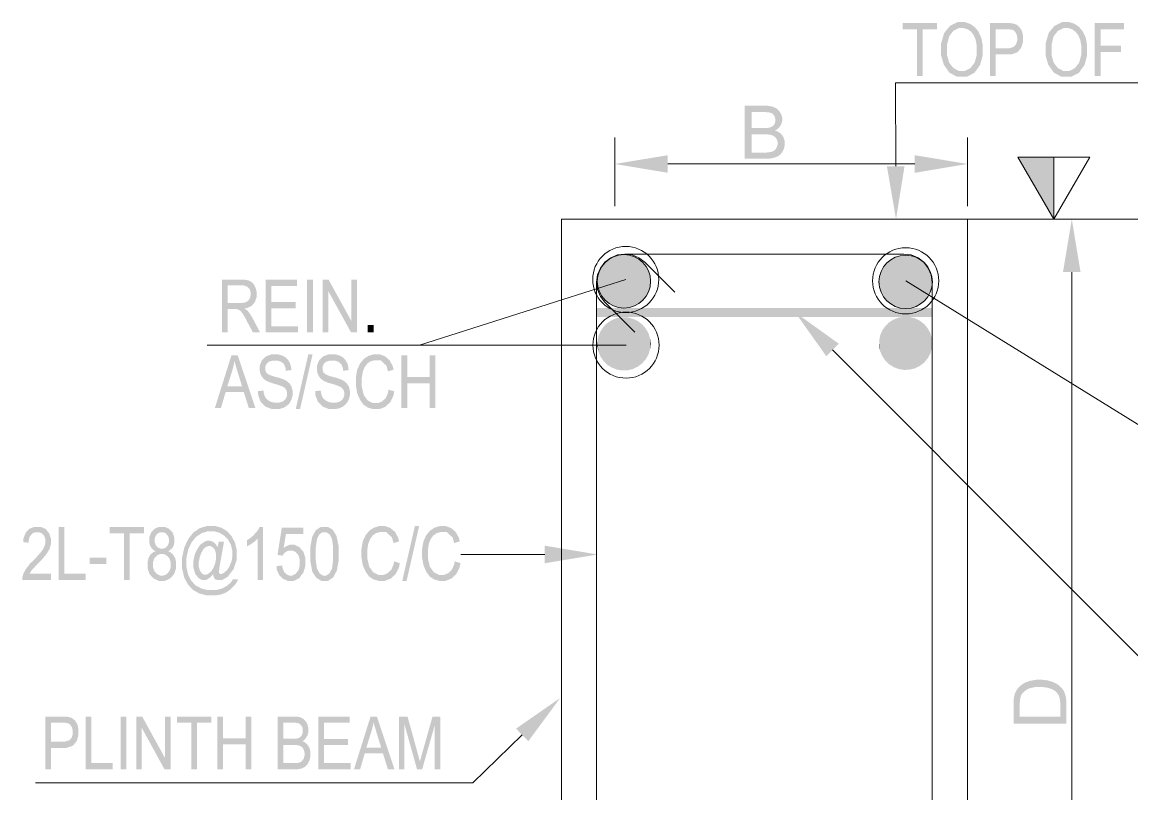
# Model space of a CAD drawing. Header units: millimetres. Extents: x 51.5 to 74.8, y 0.8 to 17.2.
# Drawn here: x 62.925 to 64.571, y 9.537 to 10.682 of the extents above; entities that cross this region are included whole.
import ezdxf

# ---------------------------------------------------------------- set-up
doc = ezdxf.new("R2010")
doc.units = ezdxf.units.MM
doc.layers.add('PDF_Geomertry', color=7, linetype='Continuous')
doc.layers.add('PDF_Solid Fills', color=7, linetype='Continuous')

msp = doc.modelspace()

# ---------------------------------------------------------------- hatches: boundary and pattern name
at = {"layer": 'PDF_Solid Fills', "transparency": 33554559}
for points in [[(64.252, 10.6023), (64.252, 10.6716), (64.2308, 10.6716), (64.2308, 10.6809), (64.2818, 10.6809), (64.2818, 10.6716), (64.2605, 10.6716), (64.2605, 10.6023)], [(64.5159, 10.6023), (64.5159, 10.6809), (64.5594, 10.6809), (64.5594, 10.6716), (64.5244, 10.6716), (64.5244, 10.6473), (64.5547, 10.6473), (64.5547, 10.638), (64.5244, 10.638), (64.5244, 10.6023)], [(63.2863, 10.2218), (63.2863, 10.3002), (63.3329, 10.3002), (63.3329, 10.2909), (63.2948, 10.2909), (63.2948, 10.267), (63.3305, 10.267), (63.3305, 10.2577), (63.2948, 10.2577), (63.2948, 10.2309), (63.3344, 10.2309), (63.3344, 10.2218)], [(63.3708, 10.2218), (63.3708, 10.3002), (63.3795, 10.3002), (63.4134, 10.2386), (63.4134, 10.3002), (63.4216, 10.3002), (63.4216, 10.2218), (63.4129, 10.2218), (63.379, 10.2833), (63.379, 10.2218)], [(63.275, 10.1348), (63.283, 10.1356), (63.2833, 10.1324), (63.2847, 10.1273), (63.2859, 10.1255), (63.287, 10.1237), (63.2902, 10.1208), (63.2925, 10.1197), (63.2945, 10.1187), (63.2993, 10.1176), (63.3019, 10.1176), (63.3058, 10.1176), (63.3116, 10.1194), (63.3137, 10.1212), (63.3158, 10.1231), (63.3179, 10.128), (63.3179, 10.1309), (63.3179, 10.1327), (63.3172, 10.1356), (63.3163, 10.137), (63.3157, 10.1383), (63.3133, 10.1404), (63.3118, 10.1412), (63.3102, 10.142), (63.3036, 10.1444), (63.2984, 10.1459), (63.294, 10.1472), (63.2875, 10.1499), (63.2855, 10.1513), (63.2836, 10.1526), (63.2807, 10.1561), (63.2795, 10.1583), (63.2784, 10.1604), (63.2773, 10.1651), (63.2773, 10.1677), (63.2773, 10.1724), (63.2805, 10.1802), (63.2836, 10.1833), (63.2866, 10.1863), (63.295, 10.1894), (63.3001, 10.1894), (63.3037, 10.1894), (63.31, 10.1879), (63.3127, 10.1865), (63.3154, 10.1851), (63.3195, 10.1811), (63.3211, 10.1784), (63.3225, 10.1758), (63.3241, 10.1695), (63.3243, 10.1659), (63.3161, 10.1651), (63.3158, 10.169), (63.3134, 10.1747), (63.3115, 10.1765), (63.3095, 10.1783), (63.304, 10.1801), (63.3004, 10.1801), (63.2968, 10.1801), (63.2912, 10.1786), (63.2894, 10.1769), (63.2875, 10.1754), (63.2855, 10.1711), (63.2855, 10.1686), (63.2855, 10.1662), (63.2869, 10.1624), (63.2883, 10.1612), (63.2897, 10.1598), (63.2961, 10.1572), (63.3009, 10.1559), (63.3057, 10.1547), (63.3123, 10.1523), (63.3143, 10.1515), (63.3173, 10.1499), (63.3218, 10.1461), (63.3232, 10.1436), (63.3247, 10.1411), (63.3262, 10.1352), (63.3262, 10.1319), (63.3262, 10.1284), (63.3245, 10.1223), (63.323, 10.1195), (63.3215, 10.1168), (63.3172, 10.1126), (63.3144, 10.1111), (63.3118, 10.1097), (63.3052, 10.1081), (63.3013, 10.1081), (63.2954, 10.1081), (63.2858, 10.1118), (63.2823, 10.1154), (63.2787, 10.119), (63.2751, 10.1287)], [(63.3598, 10.1348), (63.3679, 10.1356), (63.3683, 10.1324), (63.3697, 10.1273), (63.3708, 10.1255), (63.3719, 10.1237), (63.3752, 10.1208), (63.3773, 10.1197), (63.3794, 10.1187), (63.3843, 10.1176), (63.3869, 10.1176), (63.3907, 10.1176), (63.3966, 10.1194), (63.3987, 10.1212), (63.4008, 10.1231), (63.4029, 10.128), (63.4029, 10.1309), (63.4029, 10.1327), (63.402, 10.1356), (63.4013, 10.137), (63.4005, 10.1383), (63.3983, 10.1404), (63.3968, 10.1412), (63.3952, 10.142), (63.3886, 10.1444), (63.3834, 10.1459), (63.3788, 10.1472), (63.3723, 10.1499), (63.3705, 10.1513), (63.3686, 10.1526), (63.3655, 10.1561), (63.3644, 10.1583), (63.3634, 10.1604), (63.3623, 10.1651), (63.3623, 10.1677), (63.3623, 10.1724), (63.3654, 10.1802), (63.3684, 10.1833), (63.3715, 10.1863), (63.3798, 10.1894), (63.3851, 10.1894), (63.3887, 10.1894), (63.395, 10.1879), (63.3976, 10.1865), (63.4004, 10.1851), (63.4045, 10.1811), (63.4059, 10.1784), (63.4075, 10.1758), (63.409, 10.1695), (63.4091, 10.1659), (63.4009, 10.1651), (63.4007, 10.169), (63.3984, 10.1747), (63.3963, 10.1765), (63.3944, 10.1783), (63.3888, 10.1801), (63.3854, 10.1801), (63.3818, 10.1801), (63.3762, 10.1786), (63.3743, 10.1769), (63.3725, 10.1754), (63.3705, 10.1711), (63.3705, 10.1686), (63.3705, 10.1662), (63.3719, 10.1624), (63.3733, 10.1612), (63.3747, 10.1598), (63.3809, 10.1572), (63.3858, 10.1559), (63.3907, 10.1547), (63.3973, 10.1523), (63.3993, 10.1515), (63.4022, 10.1499), (63.4066, 10.1461), (63.4082, 10.1436), (63.4097, 10.1411), (63.4111, 10.1352), (63.4111, 10.1319), (63.4111, 10.1284), (63.4095, 10.1223), (63.408, 10.1195), (63.4063, 10.1168), (63.402, 10.1126), (63.3994, 10.1111), (63.3966, 10.1097), (63.3901, 10.1081), (63.3863, 10.1081), (63.3804, 10.1081), (63.3708, 10.1118), (63.3672, 10.1154), (63.3637, 10.119), (63.36, 10.1287)], [(63.4684, 10.137), (63.477, 10.1344), (63.4757, 10.1279), (63.4707, 10.118), (63.467, 10.1147), (63.4636, 10.1115), (63.455, 10.1081), (63.4498, 10.1081), (63.4454, 10.1081), (63.4377, 10.1104), (63.4345, 10.1126), (63.4313, 10.1147), (63.4262, 10.1218), (63.4241, 10.1266), (63.422, 10.1313), (63.4201, 10.1427), (63.4201, 10.1493), (63.4201, 10.1558), (63.422, 10.1668), (63.4241, 10.1712), (63.4262, 10.1756), (63.4316, 10.1824), (63.4351, 10.1848), (63.4386, 10.187), (63.4462, 10.1894), (63.4505, 10.1894), (63.4552, 10.1894), (63.4632, 10.1865), (63.4666, 10.1836), (63.47, 10.1806), (63.4745, 10.1722), (63.4759, 10.1666), (63.4676, 10.1641), (63.4655, 10.1723), (63.4568, 10.1805), (63.4504, 10.1805), (63.4472, 10.1805), (63.4415, 10.1788), (63.4391, 10.1772), (63.4368, 10.1755), (63.433, 10.1704), (63.4316, 10.1669), (63.4302, 10.1634), (63.4288, 10.1547), (63.4288, 10.1493), (63.4288, 10.1412), (63.4316, 10.1291), (63.4345, 10.1251), (63.4373, 10.1211), (63.445, 10.117), (63.4497, 10.117), (63.4532, 10.117), (63.4591, 10.1195), (63.4616, 10.122), (63.4643, 10.1245), (63.4676, 10.132)], [(63.4876, 10.1095), (63.4876, 10.188), (63.4961, 10.188), (63.4961, 10.1558), (63.5295, 10.1558), (63.5295, 10.188), (63.538, 10.188), (63.538, 10.1095), (63.5295, 10.1095), (63.5295, 10.1465), (63.4961, 10.1465), (63.4961, 10.1095)], [(62.9677, 9.864), (62.9677, 9.8547), (62.9252, 9.8547), (62.9251, 9.8574), (62.9268, 9.8638), (62.9286, 9.8673), (62.9304, 9.8708), (62.9369, 9.879), (62.9416, 9.8837), (62.9472, 9.8893), (62.9544, 9.8977), (62.9562, 9.9008), (62.9579, 9.9038), (62.9595, 9.9094), (62.9595, 9.912), (62.9595, 9.9149), (62.9579, 9.9198), (62.9561, 9.9218), (62.9543, 9.9237), (62.95, 9.9255), (62.9475, 9.9255), (62.9447, 9.9255), (62.9401, 9.9236), (62.9384, 9.9215), (62.9366, 9.9194), (62.9348, 9.9136), (62.9348, 9.9098), (62.9266, 9.9108), (62.927, 9.9165), (62.9304, 9.9249), (62.933, 9.9277), (62.9358, 9.9306), (62.9432, 9.9334), (62.9477, 9.9334), (62.9526, 9.9334), (62.9601, 9.9301), (62.9626, 9.9269), (62.9651, 9.9236), (62.9677, 9.9159), (62.9677, 9.9118), (62.9677, 9.908), (62.9657, 9.9008), (62.9637, 9.8974), (62.9618, 9.894), (62.9543, 9.8848), (62.9487, 9.879), (62.9451, 9.8754), (62.9405, 9.8705), (62.9395, 9.8693), (62.9384, 9.8679), (62.9368, 9.8652), (62.9362, 9.864)], [(62.979, 9.8547), (62.979, 9.9331), (62.9875, 9.9331), (62.9875, 9.864), (63.0193, 9.864), (63.0193, 9.8547)], [(63.0759, 9.8547), (63.0759, 9.9238), (63.0547, 9.9238), (63.0547, 9.9331), (63.1058, 9.9331), (63.1058, 9.9238), (63.0844, 9.9238), (63.0844, 9.8547)], [(63.2822, 9.8547), (63.2743, 9.8547), (63.2743, 9.9161), (63.2729, 9.9144), (63.2693, 9.9112), (63.2669, 9.9095), (63.2647, 9.9079), (63.2604, 9.9054), (63.2584, 9.9045), (63.2584, 9.9138), (63.2618, 9.9156), (63.2675, 9.9202), (63.27, 9.923), (63.2725, 9.9256), (63.2761, 9.9309), (63.277, 9.9334), (63.2822, 9.9334)], [(63.3025, 9.8752), (63.3108, 9.8761), (63.3112, 9.8723), (63.3134, 9.8668), (63.3151, 9.8649), (63.3168, 9.8631), (63.3208, 9.8612), (63.323, 9.8612), (63.3258, 9.8612), (63.3307, 9.8638), (63.3327, 9.8665), (63.3348, 9.869), (63.3368, 9.8761), (63.3368, 9.8806), (63.3368, 9.8848), (63.3348, 9.8913), (63.3329, 9.8937), (63.3309, 9.8959), (63.3259, 9.8983), (63.323, 9.8983), (63.3212, 9.8983), (63.3179, 9.8973), (63.3162, 9.8962), (63.3147, 9.8952), (63.3122, 9.8924), (63.3113, 9.8906), (63.3038, 9.8918), (63.3101, 9.9322), (63.342, 9.9322), (63.342, 9.923), (63.3163, 9.923), (63.3129, 9.9019), (63.3158, 9.9043), (63.3219, 9.9068), (63.3251, 9.9068), (63.3291, 9.9068), (63.3362, 9.9033), (63.3391, 9.8998), (63.3422, 9.8965), (63.3451, 9.8872), (63.3451, 9.8813), (63.3451, 9.8755), (63.3422, 9.8656), (63.3391, 9.8616), (63.3362, 9.8574), (63.3282, 9.8533), (63.3232, 9.8533), (63.319, 9.8533), (63.3119, 9.8562), (63.309, 9.8591), (63.3061, 9.862), (63.3027, 9.8701)], [(63.4766, 9.8822), (63.4852, 9.8795), (63.4838, 9.873), (63.4788, 9.8631), (63.4752, 9.8598), (63.4718, 9.8566), (63.4632, 9.8533), (63.458, 9.8533), (63.4536, 9.8533), (63.4459, 9.8555), (63.4427, 9.8577), (63.4395, 9.8598), (63.4344, 9.8669), (63.4323, 9.8718), (63.4302, 9.8765), (63.4283, 9.8879), (63.4283, 9.8944), (63.4283, 9.9009), (63.4302, 9.9119), (63.4323, 9.9163), (63.4344, 9.9209), (63.4398, 9.9276), (63.4433, 9.9299), (63.4468, 9.9322), (63.4544, 9.9345), (63.4587, 9.9345), (63.4634, 9.9345), (63.4713, 9.9316), (63.4748, 9.9287), (63.4782, 9.9258), (63.4827, 9.9173), (63.4841, 9.9118), (63.4758, 9.9093), (63.4737, 9.9174), (63.4651, 9.9256), (63.4586, 9.9256), (63.4554, 9.9256), (63.4497, 9.924), (63.4473, 9.9223), (63.445, 9.9206), (63.4412, 9.9155), (63.4398, 9.912), (63.4384, 9.9086), (63.437, 9.8998), (63.437, 9.8944), (63.437, 9.8863), (63.4398, 9.8743), (63.4427, 9.8702), (63.4455, 9.8662), (63.4532, 9.8622), (63.4579, 9.8622), (63.4613, 9.8622), (63.4673, 9.8647), (63.4698, 9.8672), (63.4725, 9.8697), (63.4758, 9.8772)], [(63.5666, 9.8822), (63.5751, 9.8795), (63.5737, 9.873), (63.5687, 9.8631), (63.5652, 9.8598), (63.5616, 9.8566), (63.553, 9.8533), (63.5479, 9.8533), (63.5434, 9.8533), (63.5358, 9.8555), (63.5326, 9.8577), (63.5294, 9.8598), (63.5243, 9.8669), (63.5222, 9.8718), (63.5202, 9.8765), (63.5182, 9.8879), (63.5182, 9.8944), (63.5182, 9.9009), (63.5202, 9.9119), (63.5222, 9.9163), (63.5243, 9.9209), (63.5297, 9.9276), (63.5332, 9.9299), (63.5366, 9.9322), (63.5444, 9.9345), (63.5486, 9.9345), (63.5533, 9.9345), (63.5613, 9.9316), (63.5647, 9.9287), (63.568, 9.9258), (63.5727, 9.9173), (63.574, 9.9118), (63.5657, 9.9093), (63.5636, 9.9174), (63.555, 9.9256), (63.5484, 9.9256), (63.5452, 9.9256), (63.5397, 9.924), (63.5373, 9.9223), (63.5348, 9.9206), (63.5311, 9.9155), (63.5297, 9.912), (63.5283, 9.9086), (63.5269, 9.8998), (63.5269, 9.8944), (63.5269, 9.8863), (63.5297, 9.8743), (63.5326, 9.8702), (63.5354, 9.8662), (63.543, 9.8622), (63.5477, 9.8622), (63.5512, 9.8622), (63.5572, 9.8647), (63.5598, 9.8672), (63.5623, 9.8697), (63.5657, 9.8772)], [(63.019, 9.5736), (63.019, 9.652), (63.0275, 9.652), (63.0275, 9.5829), (63.0593, 9.5829), (63.0593, 9.5736)], [(63.0943, 9.5736), (63.0943, 9.652), (63.103, 9.652), (63.1369, 9.5905), (63.1369, 9.652), (63.1451, 9.652), (63.1451, 9.5736), (63.1362, 9.5736), (63.1025, 9.6351), (63.1025, 9.5736)], [(63.1759, 9.5736), (63.1759, 9.6429), (63.1547, 9.6429), (63.1547, 9.652), (63.2057, 9.652), (63.2057, 9.6429), (63.1844, 9.6429), (63.1844, 9.5736)], [(63.2143, 9.5736), (63.2143, 9.652), (63.2229, 9.652), (63.2229, 9.6198), (63.2563, 9.6198), (63.2563, 9.652), (63.2648, 9.652), (63.2648, 9.5736), (63.2563, 9.5736), (63.2563, 9.6106), (63.2229, 9.6106), (63.2229, 9.5736)], [(63.3644, 9.5736), (63.3644, 9.652), (63.4109, 9.652), (63.4109, 9.6429), (63.3729, 9.6429), (63.3729, 9.6188), (63.4084, 9.6188), (63.4084, 9.6095), (63.3729, 9.6095), (63.3729, 9.5829), (63.4125, 9.5829), (63.4125, 9.5736)], [(63.4838, 9.5736), (63.4838, 9.652), (63.4966, 9.652), (63.5119, 9.5965), (63.515, 9.5849), (63.5155, 9.587), (63.5172, 9.5933), (63.5183, 9.5974), (63.5337, 9.652), (63.5452, 9.652), (63.5452, 9.5736), (63.537, 9.5736), (63.537, 9.6393), (63.5183, 9.5736), (63.5107, 9.5736), (63.492, 9.6405), (63.492, 9.5736)]]:
    msp.add_hatch(color=256, dxfattribs=at).paths.add_polyline_path(points)
h = msp.add_hatch(color=256, dxfattribs=at)
h.paths.add_polyline_path([(64.288, 10.6406), (64.288, 10.6506), (64.2925, 10.6661), (64.2969, 10.6715), (64.3013, 10.6768), (64.3123, 10.6822), (64.3188, 10.6822), (64.3232, 10.6822), (64.3309, 10.6798), (64.3344, 10.6774), (64.3379, 10.6749), (64.3436, 10.668), (64.3455, 10.6634), (64.3476, 10.6588), (64.3497, 10.6479), (64.3497, 10.6415), (64.3497, 10.6329), (64.3457, 10.6186), (64.3418, 10.6131), (64.3373, 10.607), (64.3259, 10.6011), (64.3188, 10.6011), (64.3118, 10.6011), (64.3002, 10.6073), (64.2959, 10.6134), (64.292, 10.6191), (64.288, 10.6326)])
h.paths.add_polyline_path([(64.2968, 10.6405), (64.2968, 10.6331), (64.3, 10.6219), (64.3032, 10.6179), (64.3063, 10.614), (64.3143, 10.6099), (64.3188, 10.6099), (64.3234, 10.6099), (64.3313, 10.614), (64.3345, 10.618), (64.3377, 10.622), (64.3409, 10.634), (64.3409, 10.6418), (64.3409, 10.6469), (64.3393, 10.6559), (64.3376, 10.6599), (64.3363, 10.663), (64.3326, 10.6679), (64.3301, 10.6697), (64.3275, 10.6715), (64.3219, 10.6733), (64.319, 10.6733), (64.3141, 10.6733), (64.3062, 10.6693), (64.303, 10.6652), (64.3, 10.6613), (64.2968, 10.6488)])
h = msp.add_hatch(color=256, dxfattribs=at)
h.paths.add_polyline_path([(64.3604, 10.6023), (64.3604, 10.6809), (64.3847, 10.6809), (64.389, 10.6809), (64.3952, 10.6801), (64.3973, 10.6794), (64.4001, 10.6784), (64.4045, 10.6745), (64.4062, 10.6718), (64.4079, 10.6691), (64.4095, 10.6623), (64.4095, 10.6583), (64.4095, 10.653), (64.4068, 10.6443), (64.4041, 10.6409), (64.4013, 10.6376), (64.392, 10.6343), (64.3854, 10.6343), (64.3688, 10.6343), (64.3688, 10.6023)])
h.paths.add_polyline_path([(64.3688, 10.6436), (64.3857, 10.6436), (64.3895, 10.6436), (64.3954, 10.6454), (64.3972, 10.6472), (64.399, 10.6488), (64.4008, 10.6543), (64.4008, 10.6579), (64.4008, 10.6602), (64.4, 10.6641), (64.399, 10.6658), (64.3982, 10.6674), (64.3959, 10.6698), (64.3947, 10.6704), (64.3934, 10.6709), (64.3887, 10.6716), (64.3854, 10.6716), (64.3688, 10.6716)])
h = msp.add_hatch(color=256, dxfattribs=at)
h.paths.add_polyline_path([(64.443, 10.6406), (64.443, 10.6506), (64.4475, 10.6661), (64.4518, 10.6715), (64.4562, 10.6768), (64.4673, 10.6822), (64.4738, 10.6822), (64.4782, 10.6822), (64.4859, 10.6798), (64.4894, 10.6774), (64.4929, 10.6749), (64.4984, 10.668), (64.5005, 10.6634), (64.5026, 10.6588), (64.5045, 10.6479), (64.5045, 10.6415), (64.5045, 10.6329), (64.5007, 10.6186), (64.4966, 10.6131), (64.4923, 10.607), (64.4808, 10.6011), (64.4738, 10.6011), (64.4666, 10.6011), (64.4552, 10.6073), (64.4509, 10.6134), (64.4469, 10.6191), (64.443, 10.6326)])
h.paths.add_polyline_path([(64.4518, 10.6405), (64.4518, 10.6331), (64.455, 10.6219), (64.4582, 10.6179), (64.4613, 10.614), (64.4691, 10.6099), (64.4737, 10.6099), (64.4784, 10.6099), (64.4863, 10.614), (64.4895, 10.618), (64.4927, 10.622), (64.4959, 10.634), (64.4959, 10.6418), (64.4959, 10.6469), (64.4943, 10.6559), (64.4926, 10.6599), (64.4913, 10.663), (64.4876, 10.6679), (64.485, 10.6697), (64.4825, 10.6715), (64.4769, 10.6733), (64.4738, 10.6733), (64.4691, 10.6733), (64.4611, 10.6693), (64.458, 10.6652), (64.4548, 10.6613), (64.4518, 10.6488)])
h = msp.add_hatch(color=256, dxfattribs=at)
h.paths.add_polyline_path([(63.9968, 10.4795), (63.9968, 10.5581), (64.0262, 10.5581), (64.0308, 10.5581), (64.038, 10.5569), (64.0407, 10.5556), (64.0434, 10.5545), (64.0476, 10.5508), (64.0491, 10.5484), (64.0507, 10.5459), (64.0523, 10.5406), (64.0523, 10.538), (64.0523, 10.5355), (64.0509, 10.5308), (64.0495, 10.5286), (64.0482, 10.5263), (64.0441, 10.5227), (64.0413, 10.5213), (64.0448, 10.5204), (64.0504, 10.5168), (64.0522, 10.5143), (64.0541, 10.5118), (64.0561, 10.5058), (64.0561, 10.5023), (64.0561, 10.4995), (64.0548, 10.4944), (64.0537, 10.492), (64.0526, 10.4897), (64.0497, 10.4861), (64.048, 10.4848), (64.0462, 10.4834), (64.0419, 10.4816), (64.0394, 10.4809), (64.0368, 10.4802), (64.0304, 10.4795), (64.0266, 10.4795)])
h.paths.add_polyline_path([(64.0072, 10.4888), (64.0268, 10.4888), (64.0293, 10.4888), (64.0327, 10.489), (64.0338, 10.4893), (64.0357, 10.4895), (64.0386, 10.4906), (64.0398, 10.4913), (64.0411, 10.4922), (64.043, 10.4943), (64.0438, 10.4958), (64.0445, 10.4972), (64.0454, 10.5005), (64.0454, 10.5023), (64.0454, 10.5045), (64.0443, 10.5084), (64.0432, 10.5099), (64.0419, 10.5116), (64.0388, 10.5138), (64.0368, 10.5145), (64.0348, 10.5152), (64.0291, 10.5158), (64.0254, 10.5158), (64.0072, 10.5158)])
h.paths.add_polyline_path([(64.0072, 10.5251), (64.0241, 10.5251), (64.0276, 10.5251), (64.0326, 10.5255), (64.0341, 10.5261), (64.0361, 10.5266), (64.039, 10.5286), (64.0401, 10.5299), (64.0411, 10.5313), (64.042, 10.5347), (64.042, 10.5368), (64.042, 10.5387), (64.0411, 10.5422), (64.0402, 10.5437), (64.0393, 10.5451), (64.0366, 10.5472), (64.0348, 10.5477), (64.033, 10.5483), (64.027, 10.5488), (64.0229, 10.5488), (64.0072, 10.5488)])
h = msp.add_hatch(color=256, dxfattribs=at)
h.paths.add_polyline_path([(63.2212, 10.2218), (63.2212, 10.3002), (63.2498, 10.3002), (63.2543, 10.3002), (63.2608, 10.2991), (63.263, 10.298), (63.2651, 10.2969), (63.2686, 10.2933), (63.27, 10.2906), (63.2713, 10.2881), (63.2727, 10.2822), (63.2727, 10.2788), (63.2727, 10.2744), (63.2704, 10.2672), (63.268, 10.2644), (63.2658, 10.2616), (63.259, 10.2581), (63.2547, 10.2574), (63.2563, 10.2563), (63.2591, 10.2543), (63.2601, 10.2531), (63.2619, 10.2508), (63.2652, 10.2458), (63.2668, 10.2431), (63.278, 10.2218), (63.2673, 10.2218), (63.2587, 10.238), (63.2562, 10.2429), (63.2525, 10.2493), (63.2511, 10.2509), (63.2498, 10.2526), (63.2475, 10.2548), (63.2462, 10.2554), (63.245, 10.2561), (63.2418, 10.2566), (63.2395, 10.2566), (63.2297, 10.2566), (63.2297, 10.2218)])
h.paths.add_polyline_path([(63.2297, 10.2656), (63.2482, 10.2656), (63.2511, 10.2656), (63.2557, 10.2663), (63.2572, 10.267), (63.2587, 10.2677), (63.2612, 10.2701), (63.2622, 10.2716), (63.263, 10.2731), (63.264, 10.2768), (63.264, 10.2788), (63.264, 10.2818), (63.2622, 10.2865), (63.2605, 10.2881), (63.2587, 10.2898), (63.2536, 10.2916), (63.2501, 10.2916), (63.2297, 10.2916)])
h = msp.add_hatch(color=256, dxfattribs=at)
h.paths.add_polyline_path([(63.2108, 10.1095), (63.2355, 10.188), (63.2447, 10.188), (63.2711, 10.1095), (63.2613, 10.1095), (63.2538, 10.1333), (63.2268, 10.1333), (63.2198, 10.1095)])
h.paths.add_polyline_path([(63.2293, 10.1418), (63.2512, 10.1418), (63.2445, 10.1634), (63.243, 10.1684), (63.2407, 10.1766), (63.24, 10.1798), (63.2393, 10.1759), (63.2376, 10.1684), (63.2365, 10.1648)])
h = msp.add_hatch(color=256, dxfattribs=at)
h.paths.add_polyline_path([(63.1232, 9.8973), (63.1208, 9.8984), (63.1172, 9.9015), (63.1161, 9.9034), (63.1148, 9.9054), (63.1136, 9.9104), (63.1136, 9.9133), (63.1136, 9.9177), (63.1162, 9.9251), (63.1188, 9.9279), (63.1215, 9.9306), (63.1282, 9.9334), (63.1322, 9.9334), (63.1362, 9.9334), (63.1429, 9.9306), (63.1455, 9.9277), (63.1482, 9.9249), (63.1508, 9.9176), (63.1508, 9.913), (63.1508, 9.9102), (63.1497, 9.9054), (63.1484, 9.9034), (63.1473, 9.9015), (63.1437, 9.8984), (63.1413, 9.8973), (63.1443, 9.8962), (63.1487, 9.8924), (63.1502, 9.8898), (63.1519, 9.8873), (63.1534, 9.8809), (63.1534, 9.877), (63.1534, 9.8719), (63.1504, 9.8633), (63.1473, 9.8599), (63.1443, 9.8566), (63.1368, 9.8533), (63.1323, 9.8533), (63.1277, 9.8533), (63.1201, 9.8566), (63.117, 9.8599), (63.114, 9.8633), (63.1111, 9.872), (63.1111, 9.8773), (63.1111, 9.8813), (63.1126, 9.8877), (63.1143, 9.8904), (63.1158, 9.8929), (63.1204, 9.8963)])
h.paths.add_polyline_path([(63.1191, 9.8773), (63.1191, 9.8737), (63.1211, 9.8679), (63.123, 9.8656), (63.125, 9.8634), (63.1295, 9.8612), (63.1323, 9.8612), (63.135, 9.8612), (63.1397, 9.8634), (63.1415, 9.8655), (63.1434, 9.8677), (63.1454, 9.8734), (63.1454, 9.877), (63.1454, 9.8806), (63.1434, 9.8865), (63.1415, 9.8887), (63.1395, 9.8909), (63.1348, 9.8931), (63.132, 9.8931), (63.1294, 9.8931), (63.1248, 9.8909), (63.1229, 9.8887), (63.1209, 9.8865), (63.1191, 9.8808)])
h.paths.add_polyline_path([(63.1216, 9.9136), (63.1216, 9.9108), (63.1232, 9.9062), (63.1247, 9.9044), (63.1263, 9.9027), (63.1301, 9.9011), (63.1323, 9.9011), (63.1344, 9.9011), (63.1382, 9.9027), (63.1397, 9.9044), (63.1412, 9.9061), (63.1427, 9.9104), (63.1427, 9.913), (63.1427, 9.9158), (63.1412, 9.9204), (63.1395, 9.922), (63.138, 9.9238), (63.1343, 9.9255), (63.1322, 9.9255), (63.13, 9.9255), (63.1263, 9.9238), (63.1248, 9.9222), (63.1233, 9.9204), (63.1216, 9.9162)])
h = msp.add_hatch(color=256, dxfattribs=at)
h.paths.add_polyline_path([(63.2083, 9.8634), (63.2068, 9.8612), (63.2034, 9.8579), (63.2016, 9.8568), (63.2, 9.8556), (63.1966, 9.8545), (63.1951, 9.8545), (63.1919, 9.8545), (63.1865, 9.8574), (63.1843, 9.8604), (63.1816, 9.8638), (63.179, 9.873), (63.179, 9.8786), (63.179, 9.8831), (63.1809, 9.8919), (63.1827, 9.8962), (63.1847, 9.9004), (63.1891, 9.9068), (63.1918, 9.9087), (63.1944, 9.9108), (63.1994, 9.9129), (63.2019, 9.9129), (63.2037, 9.9129), (63.2073, 9.9116), (63.2091, 9.9104), (63.2108, 9.9091), (63.2138, 9.9055), (63.2151, 9.903), (63.2165, 9.9112), (63.2244, 9.9112), (63.218, 9.8752), (63.2175, 9.8715), (63.2168, 9.8673), (63.2168, 9.8669), (63.2168, 9.8662), (63.2172, 9.8649), (63.2177, 9.8644), (63.2182, 9.8638), (63.2193, 9.8634), (63.2198, 9.8634), (63.2211, 9.8634), (63.2244, 9.8652), (63.2265, 9.8672), (63.2287, 9.869), (63.2323, 9.8744), (63.2338, 9.878), (63.2354, 9.8816), (63.2368, 9.8891), (63.2368, 9.8931), (63.2368, 9.8979), (63.2347, 9.9066), (63.2327, 9.9104), (63.2307, 9.9143), (63.225, 9.9202), (63.2213, 9.9224), (63.2176, 9.9247), (63.2098, 9.9268), (63.2055, 9.9268), (63.2004, 9.9268), (63.1913, 9.9241), (63.1872, 9.9213), (63.183, 9.9186), (63.1765, 9.9105), (63.1738, 9.9051), (63.1713, 9.8997), (63.1687, 9.8873), (63.1687, 9.8804), (63.1687, 9.8738), (63.1711, 9.8627), (63.1733, 9.8581), (63.1757, 9.8536), (63.1822, 9.8466), (63.1865, 9.8443), (63.1908, 9.8419), (63.2009, 9.8395), (63.2068, 9.8395), (63.212, 9.8395), (63.2213, 9.8418), (63.2254, 9.844), (63.2293, 9.8462), (63.2354, 9.852), (63.2375, 9.8556), (63.2454, 9.8556), (63.2441, 9.8524), (63.2398, 9.8462), (63.2368, 9.8433), (63.2338, 9.8404), (63.2272, 9.8359), (63.2234, 9.8344), (63.2198, 9.833), (63.2115, 9.8316), (63.2068, 9.8316), (63.1998, 9.8316), (63.188, 9.8344), (63.1832, 9.8372), (63.1783, 9.8399), (63.1707, 9.8481), (63.1679, 9.8536), (63.1651, 9.859), (63.1623, 9.872), (63.1623, 9.8797), (63.1623, 9.8879), (63.1654, 9.9024), (63.1684, 9.9091), (63.1715, 9.9156), (63.1793, 9.9254), (63.184, 9.9284), (63.1887, 9.9316), (63.1997, 9.9347), (63.2059, 9.9347), (63.2112, 9.9347), (63.2207, 9.932), (63.2248, 9.9295), (63.229, 9.9269), (63.2358, 9.9195), (63.2383, 9.9145), (63.2408, 9.9097), (63.2433, 9.8988), (63.2433, 9.893), (63.2433, 9.8849), (63.2387, 9.8708), (63.234, 9.8647), (63.2301, 9.8595), (63.2215, 9.8544), (63.2168, 9.8544), (63.2147, 9.8544), (63.2115, 9.8555), (63.2105, 9.8566), (63.2097, 9.8577), (63.2086, 9.8611)])
h.paths.add_polyline_path([(63.187, 9.878), (63.187, 9.8743), (63.1886, 9.8686), (63.19, 9.8665), (63.1915, 9.8645), (63.1947, 9.8624), (63.1965, 9.8624), (63.1982, 9.8624), (63.2015, 9.864), (63.2034, 9.8656), (63.2052, 9.8672), (63.2086, 9.872), (63.2098, 9.8754), (63.2112, 9.8787), (63.2126, 9.8858), (63.2126, 9.8894), (63.2126, 9.8931), (63.2111, 9.899), (63.2095, 9.9009), (63.208, 9.9029), (63.2044, 9.9048), (63.2023, 9.9048), (63.2007, 9.9048), (63.1973, 9.9034), (63.1957, 9.902), (63.1941, 9.9006), (63.1911, 9.8956), (63.1897, 9.892), (63.1884, 9.8886), (63.187, 9.8815)])
h = msp.add_hatch(color=256, dxfattribs=at)
h.paths.add_polyline_path([(63.3525, 9.8934), (63.3525, 9.9033), (63.3551, 9.9183), (63.3577, 9.9233), (63.3605, 9.9284), (63.3683, 9.9334), (63.3736, 9.9334), (63.3782, 9.9334), (63.3854, 9.9294), (63.388, 9.9252), (63.3912, 9.9202), (63.3945, 9.9044), (63.3945, 9.8934), (63.3945, 9.8836), (63.3918, 9.8686), (63.3891, 9.8636), (63.3865, 9.8584), (63.3787, 9.8533), (63.3734, 9.8533), (63.3688, 9.8533), (63.3612, 9.8579), (63.3583, 9.8623), (63.3554, 9.8668), (63.3525, 9.8823)])
h.paths.add_polyline_path([(63.3605, 9.8934), (63.3605, 9.8838), (63.3623, 9.8711), (63.3643, 9.8677), (63.3661, 9.8645), (63.3708, 9.8612), (63.3737, 9.8612), (63.3763, 9.8612), (63.3809, 9.8645), (63.3827, 9.8679), (63.3845, 9.8712), (63.3863, 9.884), (63.3863, 9.8934), (63.3863, 9.903), (63.3845, 9.9158), (63.3827, 9.9191), (63.3809, 9.9223), (63.3761, 9.9255), (63.3732, 9.9255), (63.3705, 9.9255), (63.3659, 9.9223), (63.3641, 9.919), (63.3623, 9.9156), (63.3605, 9.9029)])
h = msp.add_hatch(color=256, dxfattribs=at)
h.paths.add_polyline_path([(64.4738, 9.6416), (64.3954, 9.6416), (64.3954, 9.6686), (64.3954, 9.6731), (64.3959, 9.6801), (64.3965, 9.6826), (64.3973, 9.6859), (64.4001, 9.6916), (64.4022, 9.6941), (64.4048, 9.6972), (64.4115, 9.7018), (64.4155, 9.7033), (64.4197, 9.7049), (64.429, 9.7065), (64.4343, 9.7065), (64.4387, 9.7065), (64.4466, 9.7054), (64.4501, 9.7044), (64.4536, 9.7033), (64.4593, 9.7006), (64.4615, 9.699), (64.4637, 9.6973), (64.4673, 9.6938), (64.4686, 9.6919), (64.47, 9.6899), (64.4719, 9.6852), (64.4726, 9.6824), (64.4732, 9.6797), (64.4738, 9.6734), (64.4738, 9.6699)])
h.paths.add_polyline_path([(64.4647, 9.6519), (64.4647, 9.6687), (64.4647, 9.6726), (64.4638, 9.6787), (64.4632, 9.6809), (64.4625, 9.6831), (64.4604, 9.6866), (64.4591, 9.6879), (64.4573, 9.6898), (64.4523, 9.6926), (64.4491, 9.6937), (64.4461, 9.6947), (64.4384, 9.6958), (64.434, 9.6958), (64.4279, 9.6958), (64.4184, 9.6937), (64.4151, 9.6918), (64.4118, 9.6897), (64.4073, 9.6848), (64.4062, 9.6819), (64.4055, 9.6798), (64.4047, 9.673), (64.4047, 9.6684), (64.4047, 9.6519)])
h = msp.add_hatch(color=256, dxfattribs=at)
h.paths.add_polyline_path([(62.9595, 9.5736), (62.9595, 9.652), (62.9838, 9.652), (62.988, 9.652), (62.9944, 9.6513), (62.9965, 9.6506), (62.9993, 9.6495), (63.0037, 9.6458), (63.0054, 9.643), (63.007, 9.6402), (63.0086, 9.6336), (63.0086, 9.6295), (63.0086, 9.6241), (63.0059, 9.6155), (63.0032, 9.6122), (63.0005, 9.6088), (62.9912, 9.6055), (62.9845, 9.6055), (62.968, 9.6055), (62.968, 9.5736)])
h.paths.add_polyline_path([(62.968, 9.6148), (62.9847, 9.6148), (62.9887, 9.6148), (62.9944, 9.6165), (62.9962, 9.6183), (62.9982, 9.6201), (63, 9.6255), (63, 9.6291), (63, 9.6313), (62.999, 9.6354), (62.9982, 9.637), (62.9972, 9.6387), (62.9951, 9.6409), (62.9937, 9.6416), (62.9925, 9.6422), (62.9879, 9.6429), (62.9845, 9.6429), (62.968, 9.6429)])
h = msp.add_hatch(color=256, dxfattribs=at)
h.paths.add_polyline_path([(63.304, 9.5736), (63.304, 9.652), (63.3282, 9.652), (63.3319, 9.652), (63.3376, 9.6509), (63.3398, 9.6498), (63.3419, 9.6487), (63.3455, 9.6451), (63.3468, 9.6427), (63.3482, 9.6404), (63.3495, 9.6349), (63.3495, 9.632), (63.3495, 9.6294), (63.3484, 9.6245), (63.3472, 9.6223), (63.3461, 9.6201), (63.3427, 9.6166), (63.3405, 9.6154), (63.3433, 9.6144), (63.3477, 9.6109), (63.3493, 9.6084), (63.3509, 9.6059), (63.3526, 9.5999), (63.3526, 9.5963), (63.3526, 9.5927), (63.3511, 9.5865), (63.3497, 9.5838), (63.3482, 9.5812), (63.3443, 9.5773), (63.3419, 9.5761), (63.3394, 9.5748), (63.3327, 9.5736), (63.3284, 9.5736)])
h.paths.add_polyline_path([(63.3125, 9.5829), (63.3286, 9.5829), (63.3312, 9.5829), (63.3351, 9.5833), (63.3363, 9.5838), (63.3382, 9.5845), (63.3409, 9.5868), (63.3419, 9.5884), (63.3429, 9.5899), (63.3438, 9.594), (63.3438, 9.5963), (63.3438, 9.5986), (63.3429, 9.6023), (63.342, 9.6038), (63.3411, 9.6055), (63.3386, 9.6077), (63.337, 9.6084), (63.3355, 9.6091), (63.3307, 9.6098), (63.3275, 9.6098), (63.3125, 9.6098)])
h.paths.add_polyline_path([(63.3125, 9.6191), (63.3265, 9.6191), (63.3291, 9.6191), (63.333, 9.6194), (63.3343, 9.6198), (63.3359, 9.6204), (63.3384, 9.6223), (63.3394, 9.6236), (63.3402, 9.6249), (63.3412, 9.6286), (63.3412, 9.6308), (63.3412, 9.6329), (63.3404, 9.6365), (63.3395, 9.6379), (63.3387, 9.6393), (63.3365, 9.6412), (63.3351, 9.6418), (63.3338, 9.6423), (63.329, 9.6429), (63.3254, 9.6429), (63.3125, 9.6429)])
h = msp.add_hatch(color=256, dxfattribs=at)
h.paths.add_polyline_path([(63.4172, 9.5736), (63.4418, 9.652), (63.4511, 9.652), (63.4773, 9.5736), (63.4676, 9.5736), (63.4601, 9.5973), (63.4332, 9.5973), (63.4262, 9.5736)])
h.paths.add_polyline_path([(63.4355, 9.6058), (63.4575, 9.6058), (63.4508, 9.6276), (63.4493, 9.6326), (63.4469, 9.6406), (63.4462, 9.6438), (63.4457, 9.6401), (63.4438, 9.6326), (63.4427, 9.6288)])

# ---------------------------------------------------------------- linework, layer by layer
at = {"layer": 'PDF_Geomertry', "lineweight": 0}
for points in [[(64.2207, 10.4683), (64.2201, 10.592), (64.7212, 10.592)], [(63.804, 10.4094), (63.804, 10.5109)], [(64.3273, 10.4094), (64.3273, 10.5109)], [(63.8825, 10.4718), (64.2488, 10.4718)], [(64.3273, 10.4718), (64.3273, 10.4718)], [(64.4551, 10.3898), (64.4016, 10.4819), (64.5086, 10.4819), (64.4551, 10.3898), (64.4551, 10.4819)], [(63.804, 10.3898), (63.804, 10.3898)], [(64.3269, 10.3897), (65.9234, 10.3897)], [(64.3469, 10.3898), (64.5209, 10.3898)], [(63.8337, 10.2223), (63.7893, 10.2668), (63.7826, 10.2754), (63.7784, 10.2855), (63.777, 10.2963), (63.7784, 10.3072), (63.7826, 10.3173), (63.7893, 10.3259), (63.798, 10.3326), (63.808, 10.3368), (63.8188, 10.3381), (64.2327, 10.3381), (64.2436, 10.3368), (64.2537, 10.3326), (64.2623, 10.3259), (64.269, 10.3173), (64.2732, 10.3072), (64.2745, 10.2963), (64.2745, 8.914)], [(63.777, 8.914), (63.777, 10.2963), (63.7784, 10.3072), (63.7826, 10.3173), (63.7893, 10.3259), (63.798, 10.3326), (63.808, 10.3368), (63.8188, 10.3381), (63.8297, 10.3368), (63.8398, 10.3326), (63.8484, 10.3259), (63.8929, 10.2815)], [(64.4818, 10.3113), (64.4818, 8.8984)], [(63.8202, 10.3004), (63.7268, 10.2706), (63.5145, 10.203), (63.1994, 10.203)], [(64.2354, 10.2984), (64.3188, 10.2469), (64.7569, 9.9759), (65.2908, 9.9759)], [(63.8207, 10.203), (63.7225, 10.203), (63.5145, 10.203), (63.2101, 10.203)], [(64.127, 10.1959), (64.7645, 9.5569), (65.2512, 9.5569)], [(63.7001, 9.8924), (63.5755, 9.8924)], [(63.6666, 9.6247), (63.5936, 9.5534), (62.945, 9.5534)]]:
    msp.add_lwpolyline(points, dxfattribs=at)
for points in [[(63.7251, 10.3897), (64.3269, 10.3897), (64.3269, 8.8198), (63.7251, 8.8198), (63.7251, 10.3897)], [(64.3273, 10.3898), (64.3273, 10.3898)]]:
    msp.add_lwpolyline(points, close=True, dxfattribs=at)
for centre in [(63.8176, 10.2977), (64.2354, 10.2969)]:
    msp.add_circle(centre, 0.0396, dxfattribs=at)
for points in [[(63.8693, 10.3004), (63.8693, 10.3274), (63.8473, 10.3495), (63.8202, 10.3495), (63.7932, 10.3495), (63.7712, 10.3274), (63.7712, 10.3004), (63.7712, 10.2733), (63.7932, 10.2513), (63.8202, 10.2513), (63.8473, 10.2513), (63.8693, 10.2733), (63.8693, 10.3004)], [(64.2844, 10.2984), (64.2844, 10.3255), (64.2625, 10.3476), (64.2354, 10.3476), (64.2083, 10.3476), (64.1863, 10.3255), (64.1863, 10.2984), (64.1863, 10.2713), (64.2083, 10.2494), (64.2354, 10.2494), (64.2625, 10.2494), (64.2844, 10.2713), (64.2844, 10.2984)], [(63.8697, 10.203), (63.8697, 10.2301), (63.8477, 10.252), (63.8207, 10.252), (63.7936, 10.252), (63.7715, 10.2301), (63.7715, 10.203), (63.7715, 10.1759), (63.7936, 10.154), (63.8207, 10.154), (63.8477, 10.154), (63.8697, 10.1759), (63.8697, 10.203)]]:
    msp.add_open_spline(points, degree=3, knots=[0, 0, 0, 0, 1, 1, 1, 2, 2, 2, 3, 3, 3, 4, 4, 4, 4], dxfattribs=at)
at = {"layer": 'PDF_Solid Fills', "transparency": 33554559}
for points in [[(63.8825, 10.4848), (63.8825, 10.4587), (63.804, 10.4718)], [(64.2488, 10.4587), (64.2488, 10.4848), (64.3273, 10.4718)], [(64.2337, 10.4684), (64.2211, 10.3898), (64.2337, 10.4684), (64.2076, 10.4683)], [(64.4551, 10.3898), (64.4016, 10.4819), (64.4551, 10.3898), (64.4551, 10.4819)], [(64.4948, 10.3113), (64.4687, 10.3113), (64.4818, 10.3898)], [(63.8076, 10.2594), (63.8001, 10.3333), (63.8076, 10.2594), (63.8076, 10.3361)], [(63.8155, 10.2583), (63.8076, 10.3361), (63.8155, 10.2583), (63.8155, 10.3373)], [(63.8076, 10.2594), (63.8076, 10.3361), (63.8076, 10.2594), (63.8155, 10.2583)], [(63.8236, 10.2586), (63.8155, 10.3373), (63.8236, 10.2586), (63.8236, 10.3369)], [(63.8155, 10.2583), (63.8155, 10.3373), (63.8155, 10.2583), (63.8236, 10.2586)], [(63.8313, 10.2606), (63.8236, 10.3369), (63.8313, 10.2606), (63.8313, 10.3348)], [(63.8236, 10.2586), (63.8236, 10.3369), (63.8236, 10.2586), (63.8313, 10.2606)], [(64.2255, 10.2586), (64.218, 10.3324), (64.2255, 10.2586), (64.2255, 10.3352)], [(64.2334, 10.2574), (64.2255, 10.3352), (64.2334, 10.2574), (64.2334, 10.3365)], [(64.2255, 10.2586), (64.2255, 10.3352), (64.2255, 10.2586), (64.2334, 10.2574)], [(64.2413, 10.2579), (64.2334, 10.3365), (64.2413, 10.2579), (64.2413, 10.3361)], [(64.2334, 10.2574), (64.2334, 10.3365), (64.2334, 10.2574), (64.2413, 10.2579)], [(64.2491, 10.2598), (64.2413, 10.3361), (64.2491, 10.2598), (64.2491, 10.3341)], [(64.2413, 10.2579), (64.2413, 10.3361), (64.2413, 10.2579), (64.2491, 10.2598)], [(63.7876, 10.2719), (63.783, 10.3169), (63.7876, 10.2719), (63.7876, 10.3236)], [(63.7933, 10.2665), (63.7876, 10.3236), (63.7933, 10.2665), (63.7933, 10.3291)], [(63.7876, 10.2719), (63.7876, 10.3236), (63.7876, 10.2719), (63.7933, 10.2665)], [(63.8001, 10.2622), (63.7933, 10.3291), (63.8001, 10.2622), (63.8001, 10.3333)], [(63.7933, 10.2665), (63.7933, 10.3291), (63.7933, 10.2665), (63.8001, 10.2622)], [(63.8001, 10.2622), (63.8001, 10.3333), (63.8001, 10.2622), (63.8076, 10.2594)], [(63.8386, 10.2641), (63.8313, 10.3348), (63.8386, 10.2641), (63.8386, 10.3313)], [(63.8313, 10.2606), (63.8313, 10.3348), (63.8313, 10.2606), (63.8386, 10.2641)], [(63.8448, 10.2691), (63.8386, 10.3313), (63.8448, 10.2691), (63.8448, 10.3265)], [(63.8386, 10.2641), (63.8386, 10.3313), (63.8386, 10.2641), (63.8448, 10.2691)], [(63.8501, 10.2751), (63.8448, 10.3265), (63.8501, 10.2751), (63.8501, 10.3204)], [(63.8448, 10.2691), (63.8448, 10.3265), (63.8448, 10.2691), (63.8501, 10.2751)], [(63.854, 10.2822), (63.8501, 10.3204), (63.854, 10.2822), (63.854, 10.3134)], [(63.8501, 10.2751), (63.8501, 10.3204), (63.8501, 10.2751), (63.854, 10.2822)], [(64.2054, 10.2712), (64.2008, 10.3162), (64.2054, 10.2712), (64.2054, 10.3227)], [(64.2112, 10.2656), (64.2054, 10.3227), (64.2112, 10.2656), (64.2112, 10.3283)], [(64.2054, 10.2712), (64.2054, 10.3227), (64.2054, 10.2712), (64.2112, 10.2656)], [(64.218, 10.2613), (64.2112, 10.3283), (64.218, 10.2613), (64.218, 10.3324)], [(64.2112, 10.2656), (64.2112, 10.3283), (64.2112, 10.2656), (64.218, 10.2613)], [(64.218, 10.2613), (64.218, 10.3324), (64.218, 10.2613), (64.2255, 10.2586)], [(64.2563, 10.2633), (64.2491, 10.3341), (64.2563, 10.2633), (64.2563, 10.3305)], [(64.2491, 10.2598), (64.2491, 10.3341), (64.2491, 10.2598), (64.2563, 10.2633)], [(64.2627, 10.2683), (64.2563, 10.3305), (64.2627, 10.2683), (64.2627, 10.3256)], [(64.2563, 10.2633), (64.2563, 10.3305), (64.2563, 10.2633), (64.2627, 10.2683)], [(64.2679, 10.2744), (64.2627, 10.3256), (64.2679, 10.2744), (64.2679, 10.3195)], [(64.2627, 10.2683), (64.2627, 10.3256), (64.2627, 10.2683), (64.2679, 10.2744)], [(64.2718, 10.2813), (64.2679, 10.3195), (64.2718, 10.2813), (64.2718, 10.3126)], [(64.2679, 10.2744), (64.2679, 10.3195), (64.2679, 10.2744), (64.2718, 10.2813)], [(63.7798, 10.2859), (63.7782, 10.3018), (63.7798, 10.2859), (63.7798, 10.3095)], [(63.783, 10.2786), (63.7798, 10.3095), (63.783, 10.2786), (63.783, 10.3169)], [(63.7798, 10.2859), (63.7798, 10.3095), (63.7798, 10.2859), (63.783, 10.2786)], [(63.783, 10.2786), (63.783, 10.3169), (63.783, 10.2786), (63.7876, 10.2719)], [(63.8563, 10.2898), (63.854, 10.3134), (63.8563, 10.2898), (63.8563, 10.3058)], [(63.854, 10.2822), (63.854, 10.3134), (63.854, 10.2822), (63.8563, 10.2898)], [(63.8563, 10.2898), (63.8563, 10.3058), (63.8563, 10.2898), (63.8572, 10.2977)], [(64.1976, 10.2851), (64.1961, 10.3009), (64.1976, 10.2851), (64.1976, 10.3088)], [(64.2008, 10.2777), (64.1976, 10.3088), (64.2008, 10.2777), (64.2008, 10.3162)], [(64.1976, 10.2851), (64.1976, 10.3088), (64.1976, 10.2851), (64.2008, 10.2777)], [(64.2008, 10.2777), (64.2008, 10.3162), (64.2008, 10.2777), (64.2054, 10.2712)], [(64.2741, 10.289), (64.2718, 10.3126), (64.2741, 10.289), (64.2741, 10.3049)], [(64.2718, 10.2813), (64.2718, 10.3126), (64.2718, 10.2813), (64.2741, 10.289)], [(64.2741, 10.289), (64.2741, 10.3049), (64.2741, 10.289), (64.275, 10.2969)], [(63.3477, 10.2218), (63.3477, 10.3002), (63.3562, 10.2218), (63.3562, 10.3002)], [(63.7782, 10.2937), (63.7782, 10.3018), (63.7782, 10.2937), (63.7798, 10.2859)], [(64.1961, 10.2929), (64.1961, 10.3009), (64.1961, 10.2929), (64.1976, 10.2851)], [(63.7775, 10.2448), (63.7775, 10.2579), (64.2745, 10.2448), (64.2745, 10.2579)], [(63.8001, 10.1694), (63.7933, 10.2362), (63.8001, 10.1694), (63.8001, 10.2404)], [(63.8076, 10.1666), (63.8001, 10.2404), (63.8076, 10.1666), (63.8076, 10.2433)], [(63.8001, 10.1694), (63.8001, 10.2404), (63.8001, 10.1694), (63.8076, 10.1666)], [(63.8155, 10.1654), (63.8076, 10.2433), (63.8155, 10.1654), (63.8155, 10.2444)], [(63.8076, 10.1666), (63.8076, 10.2433), (63.8076, 10.1666), (63.8155, 10.1654)], [(63.8236, 10.1658), (63.8155, 10.2444), (63.8236, 10.1658), (63.8236, 10.244)], [(63.8155, 10.1654), (63.8155, 10.2444), (63.8155, 10.1654), (63.8236, 10.1658)], [(63.8313, 10.1677), (63.8236, 10.244), (63.8313, 10.1677), (63.8313, 10.242)], [(63.8236, 10.1658), (63.8236, 10.244), (63.8236, 10.1658), (63.8313, 10.1677)], [(63.8386, 10.1713), (63.8313, 10.242), (63.8386, 10.1713), (63.8386, 10.2384)], [(63.8313, 10.1677), (63.8313, 10.242), (63.8313, 10.1677), (63.8386, 10.1713)], [(63.8448, 10.1762), (63.8386, 10.2384), (63.8448, 10.1762), (63.8448, 10.2336)], [(63.8386, 10.1713), (63.8386, 10.2384), (63.8386, 10.1713), (63.8448, 10.1762)], [(64.1177, 10.1866), (64.0716, 10.2515), (64.1177, 10.1866), (64.1363, 10.2051)], [(64.2112, 10.1744), (64.2054, 10.2315), (64.2112, 10.1744), (64.2112, 10.237)], [(64.218, 10.1702), (64.2112, 10.237), (64.218, 10.1702), (64.218, 10.2412)], [(64.2112, 10.1744), (64.2112, 10.237), (64.2112, 10.1744), (64.218, 10.1702)], [(64.2255, 10.1674), (64.218, 10.2412), (64.2255, 10.1674), (64.2255, 10.244)], [(64.218, 10.1702), (64.218, 10.2412), (64.218, 10.1702), (64.2255, 10.1674)], [(64.2334, 10.1662), (64.2255, 10.244), (64.2334, 10.1662), (64.2334, 10.2452)], [(64.2255, 10.1674), (64.2255, 10.244), (64.2255, 10.1674), (64.2334, 10.1662)], [(64.2413, 10.1666), (64.2334, 10.2452), (64.2413, 10.1666), (64.2413, 10.2448)], [(64.2334, 10.1662), (64.2334, 10.2452), (64.2334, 10.1662), (64.2413, 10.1666)], [(64.2491, 10.1686), (64.2413, 10.2448), (64.2491, 10.1686), (64.2491, 10.2429)], [(64.2413, 10.1666), (64.2413, 10.2448), (64.2413, 10.1666), (64.2491, 10.1686)], [(64.2563, 10.1722), (64.2491, 10.2429), (64.2563, 10.1722), (64.2563, 10.2393)], [(64.2491, 10.1686), (64.2491, 10.2429), (64.2491, 10.1686), (64.2563, 10.1722)], [(64.2627, 10.177), (64.2563, 10.2393), (64.2627, 10.177), (64.2627, 10.2344)], [(64.2563, 10.1722), (64.2563, 10.2393), (64.2563, 10.1722), (64.2627, 10.177)], [(63.4373, 10.2218), (63.4373, 10.2327), (63.4465, 10.2218), (63.4465, 10.2327)], [(63.783, 10.1856), (63.7798, 10.2168), (63.783, 10.1856), (63.783, 10.2241)], [(63.7876, 10.1791), (63.783, 10.2241), (63.7876, 10.1791), (63.7876, 10.2306)], [(63.783, 10.1856), (63.783, 10.2241), (63.783, 10.1856), (63.7876, 10.1791)], [(63.7933, 10.1736), (63.7876, 10.2306), (63.7933, 10.1736), (63.7933, 10.2362)], [(63.7876, 10.1791), (63.7876, 10.2306), (63.7876, 10.1791), (63.7933, 10.1736)], [(63.7933, 10.1736), (63.7933, 10.2362), (63.7933, 10.1736), (63.8001, 10.1694)], [(63.8501, 10.1823), (63.8448, 10.2336), (63.8501, 10.1823), (63.8501, 10.2274)], [(63.8448, 10.1762), (63.8448, 10.2336), (63.8448, 10.1762), (63.8501, 10.1823)], [(63.854, 10.1893), (63.8501, 10.2274), (63.854, 10.1893), (63.854, 10.2205)], [(63.8501, 10.1823), (63.8501, 10.2274), (63.8501, 10.1823), (63.854, 10.1893)], [(63.8563, 10.1969), (63.854, 10.2205), (63.8563, 10.1969), (63.8563, 10.2129)], [(63.854, 10.1893), (63.854, 10.2205), (63.854, 10.1893), (63.8563, 10.1969)], [(64.2008, 10.1865), (64.1976, 10.2176), (64.2008, 10.1865), (64.2008, 10.2249)], [(64.2054, 10.1799), (64.2008, 10.2249), (64.2054, 10.1799), (64.2054, 10.2315)], [(64.2008, 10.1865), (64.2008, 10.2249), (64.2008, 10.1865), (64.2054, 10.1799)], [(64.2054, 10.1799), (64.2054, 10.2315), (64.2054, 10.1799), (64.2112, 10.1744)], [(64.2679, 10.1831), (64.2627, 10.2344), (64.2679, 10.1831), (64.2679, 10.2283)], [(64.2627, 10.177), (64.2627, 10.2344), (64.2627, 10.177), (64.2679, 10.1831)], [(64.2718, 10.1901), (64.2679, 10.2283), (64.2718, 10.1901), (64.2718, 10.2213)], [(64.2679, 10.1831), (64.2679, 10.2283), (64.2679, 10.1831), (64.2718, 10.1901)], [(64.2741, 10.1977), (64.2718, 10.2213), (64.2741, 10.1977), (64.2741, 10.2137)], [(64.2718, 10.1901), (64.2718, 10.2213), (64.2718, 10.1901), (64.2741, 10.1977)], [(63.7798, 10.193), (63.7782, 10.2088), (63.7798, 10.193), (63.7798, 10.2168)], [(63.7782, 10.2009), (63.7782, 10.2088), (63.7782, 10.2009), (63.7798, 10.193)], [(63.7798, 10.193), (63.7798, 10.2168), (63.7798, 10.193), (63.783, 10.1856)], [(63.8563, 10.1969), (63.8563, 10.2129), (63.8563, 10.1969), (63.8572, 10.2049)], [(64.1976, 10.1938), (64.1961, 10.2097), (64.1976, 10.1938), (64.1976, 10.2176)], [(64.1961, 10.2018), (64.1961, 10.2097), (64.1961, 10.2018), (64.1976, 10.1938)], [(64.1976, 10.1938), (64.1976, 10.2176), (64.1976, 10.1938), (64.2008, 10.1865)], [(64.2741, 10.1977), (64.2741, 10.2137), (64.2741, 10.1977), (64.275, 10.2056)], [(63.3308, 10.1081), (63.3495, 10.1894), (63.3372, 10.1081), (63.3558, 10.1894)], [(63.4888, 9.8533), (63.5075, 9.9345), (63.4952, 9.8533), (63.5138, 9.9345)], [(63.7001, 9.9055), (63.7787, 9.8924), (63.7001, 9.9055), (63.7001, 9.8794)], [(63.0254, 9.8783), (63.0254, 9.8879), (63.0497, 9.8783), (63.0497, 9.8879)], [(63.6575, 9.634), (63.7229, 9.6794), (63.6575, 9.634), (63.6758, 9.6154)], [(63.0712, 9.5736), (63.0712, 9.652), (63.0797, 9.5736), (63.0797, 9.652)]]:
    msp.add_solid(points, dxfattribs=at)

doc.saveas('drawing.dxf')
